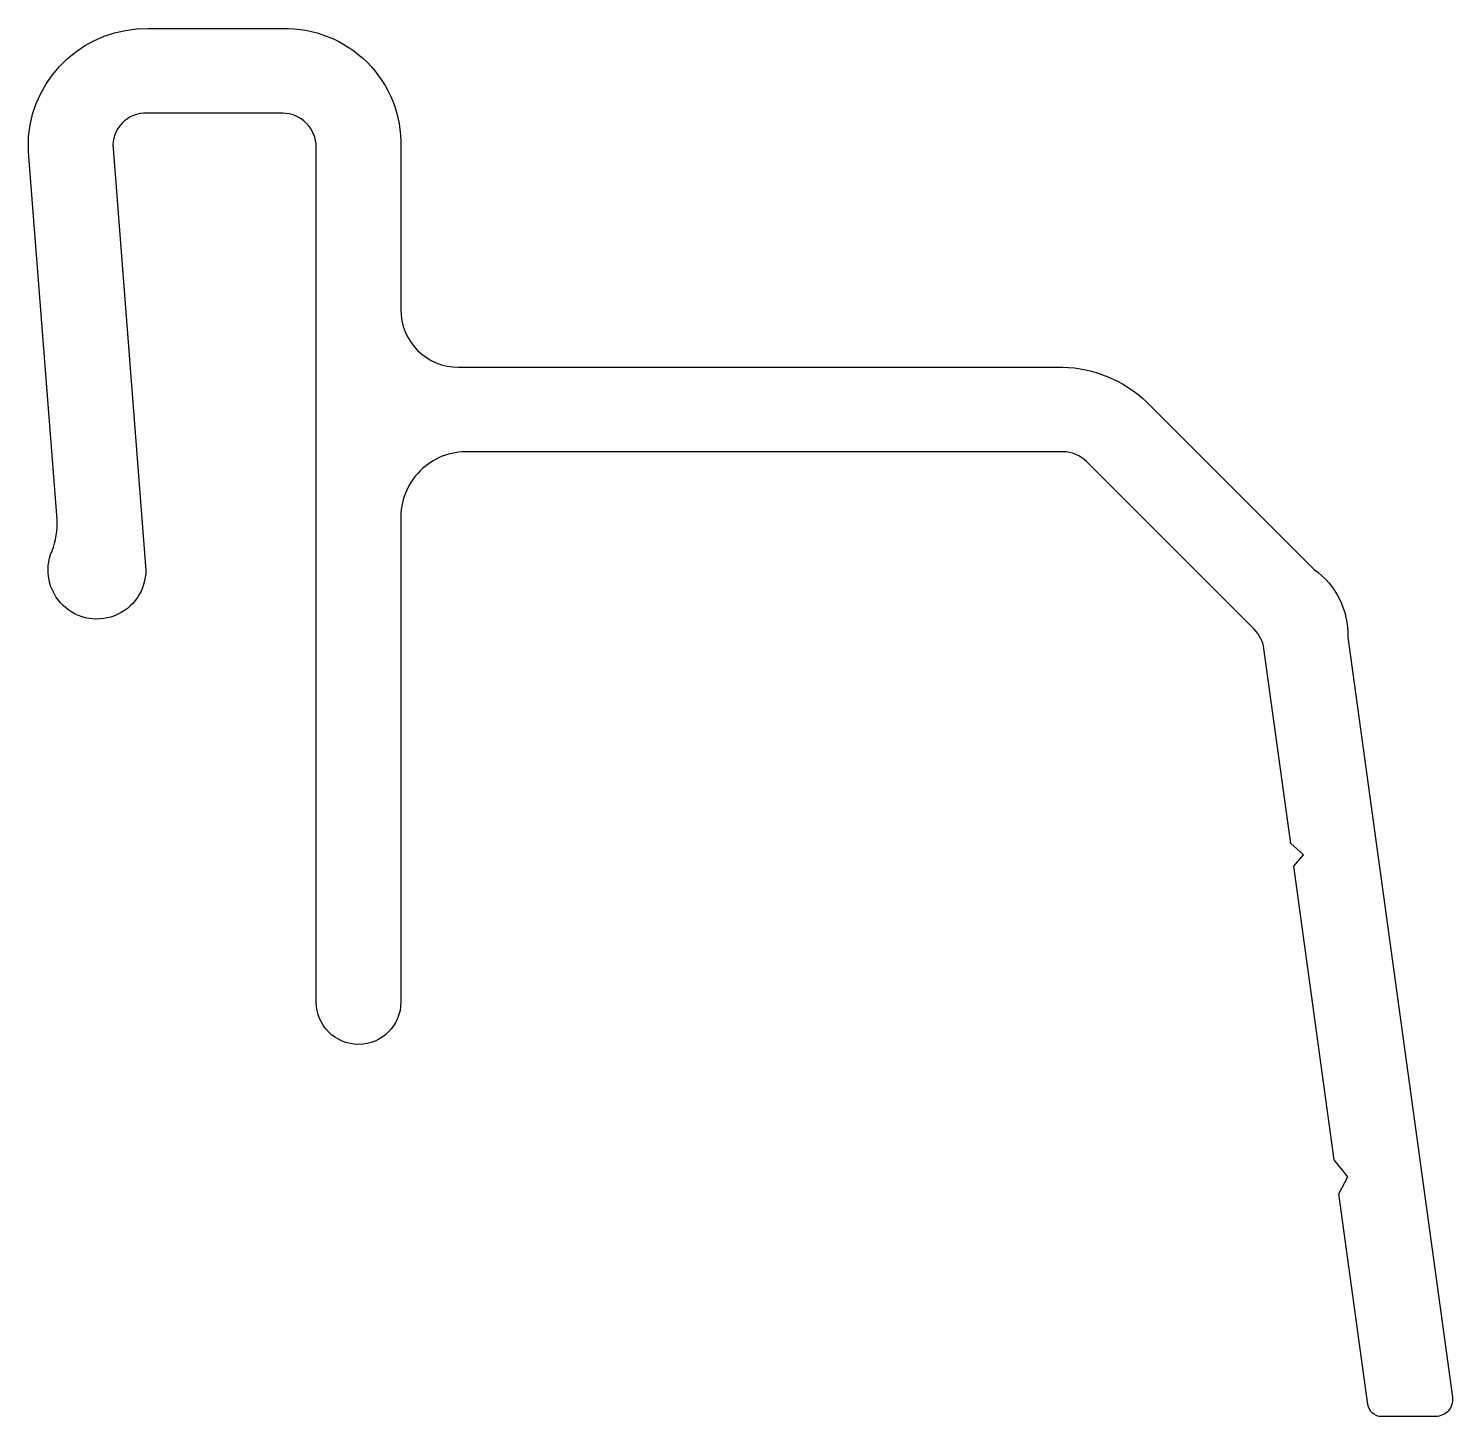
# Model space of a CAD drawing. Extents: x 394.3 to 436.4, y 250.3 to 291.3.
import ezdxf

# ---------------------------------------------------------------- set-up
doc = ezdxf.new("R2010")
doc.units = 0
doc.header["$LTSCALE"] = 0.1
doc.layers.get('0').update_dxf_attribs({"linetype": 'CONTINUOUS'})

msp = doc.modelspace()

# ---------------------------------------------------------------- linework, layer by layer
at = {"color": 7, "ltscale": 0.230549}
msp.add_lwpolyline([(430.794, 273.023, 0.163581), (430.51, 273.593), (425.561, 278.543, 0.201671), (424.854, 278.836), (415.632, 278.836), (407.303, 278.836, 0.434456), (405.303, 276.836), (405.303, 262.586, -1), (402.803, 262.586), (402.803, 287.836, 0.414214), (401.803, 288.836), (399.73, 288.836), (397.802, 288.837, 0.45164), (396.802, 287.795), (397.763, 275.461, -1.280687), (394.998, 275.908, 0.10713), (395.148, 276.838), (394.303, 287.686), (394.303, 288.146, -0.39328), (397.838, 291.336), (399.73, 291.336), (401.803, 291.336, -0.429832), (405.303, 287.836), (405.303, 283.036, 0.419662), (407.003, 281.336), (415.632, 281.336), (424.854, 281.336, -0.184552), (427.328, 280.311), (432.278, 275.361, -0.251514), (433.271, 273.364), (436.361, 250.914, -0.454878), (435.866, 250.345), (434.276, 250.345, -0.387479), (433.867, 250.702), (433.01, 256.923), (433.278, 257.423), (432.873, 257.923), (431.678, 266.602), (431.968, 266.936), (431.586, 267.269), (430.794, 273.023)], format="xyb", dxfattribs=at)

doc.saveas('drawing.dxf')
